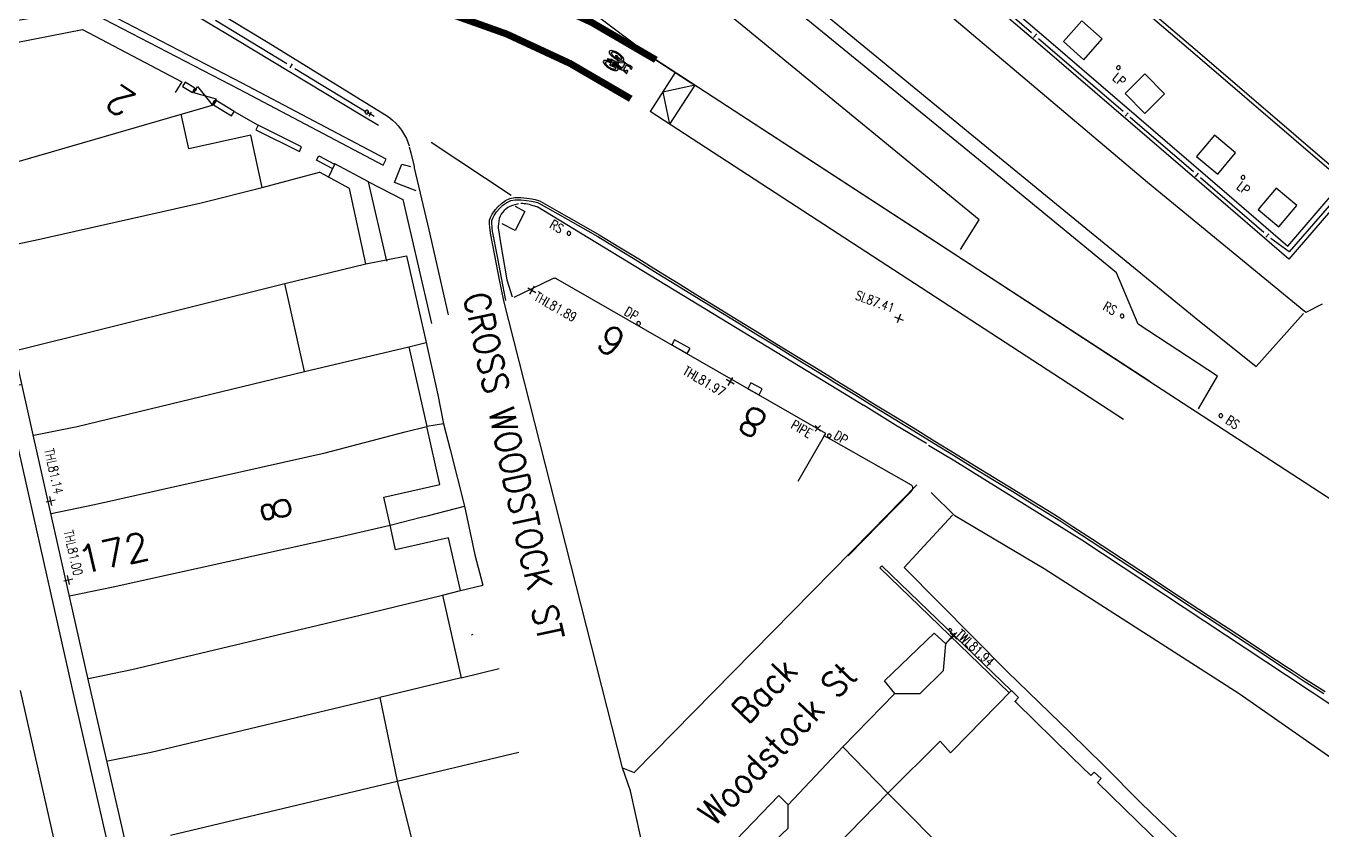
# Model space of a CAD drawing. Extents: x 427500 to 429848, y 434500 to 436505.
# Drawn here: x 429588.8 to 429644.7, y 434756.2 to 434790.8 of the extents above; entities that cross this region are included whole.
import ezdxf

# ---------------------------------------------------------------- set-up
doc = ezdxf.new("R2010")
doc.units = 0
doc.linetypes.add('BLIP', pattern=[1, 0.5, -0.5])
doc.layers.get('0').update_dxf_attribs({"color": 222})
for name, color, linetype in [('KTS_LINES', 7, 'Continuous'), ('LPTIP_Ex_Base', 8, 'Continuous'), ('PRO-MARKINGS', 7, 'Continuous'), ('PROPOSED', 1, 'Continuous'), ('ROADNAME', 7, 'Continuous')]:
    doc.layers.add(name, color=color, linetype=linetype)
doc.styles.add('LCC Romans', font='romans.shx', dxfattribs={"width": 0.9})
doc.styles.add('MtXpl_Romans', font='romans__.ttf')
doc.styles.get("Standard").update_dxf_attribs({"font": 'romans.shx'})

# ---------------------------------------------------------------- blocks, each defined once
blk = doc.blocks.new('FENCE_UP')
at = {"color": 0, "linetype": 'ByBlock', "flags": 128}
blk.add_lwpolyline([(0, 0.5), (0, -0.5)], dxfattribs=at)
blk = doc.blocks.new('GATE')
at = {"color": 0, "linetype": 'ByBlock', "flags": 128}
for points in [[(-0.450902, 0), (-0.451904, 0.007014), (-0.455912, 0.014028), (-0.460922, 0.019038), (-0.467936, 0.023046), (-0.475952, 0.024048), (-0.482966, 0.023046), (-0.48998, 0.019038), (-0.49499, 0.014028), (-0.498998, 0.007014), (-0.5, 0), (-0.498998, -0.007014), (-0.49499, -0.014028), (-0.48998, -0.019038), (-0.482966, -0.023046), (-0.475952, -0.024048), (-0.467936, -0.023046), (-0.460922, -0.019038), (-0.455912, -0.014028), (-0.451904, -0.007014)], [(-0.475952, 0.024048), (-0.475952, 0.078156), (0.475952, -0.078156), (0.475952, -0.024048)], [(-0.475952, -0.024048), (-0.475952, -0.078156), (0.475952, 0.078156), (0.475952, 0.024048)], [(-0.450902, 0), (-0.451904, -0.007014)], [(0.5, 0), (0.498998, 0.007014), (0.49499, 0.014028), (0.48998, 0.019038), (0.482966, 0.023046), (0.475952, 0.024048), (0.467936, 0.023046), (0.460922, 0.019038), (0.455912, 0.014028), (0.451904, 0.007014), (0.450902, 0), (0.451904, -0.007014), (0.455912, -0.014028), (0.460922, -0.019038), (0.467936, -0.023046), (0.475952, -0.024048), (0.482966, -0.023046), (0.48998, -0.019038), (0.49499, -0.014028), (0.498998, -0.007014)], [(0.5, 0), (0.498998, -0.007014)]]:
    blk.add_lwpolyline(points, dxfattribs=at)
blk = doc.blocks.new('CIRCL')
at = {"color": 0, "linetype": 'ByBlock', "flags": 128}
for points in [[(0.5, 0), (0.475, 0.154), (0.404, 0.293), (0.293, 0.404), (0.154, 0.475), (0, 0.5), (-0.154, 0.475), (-0.293, 0.404), (-0.404, 0.293), (-0.475, 0.154), (-0.5, 0), (-0.475, -0.154), (-0.404, -0.293), (-0.293, -0.404), (-0.154, -0.475), (0, -0.5), (0.154, -0.475), (0.293, -0.404), (0.404, -0.293), (0.475, -0.154)], [(0.5, 0), (0.475, -0.154)]]:
    blk.add_lwpolyline(points, dxfattribs=at)
blk = doc.blocks.new('CROSS_1')
at = {"color": 0, "linetype": 'ByBlock', "flags": 128}
for points in [[(-0.5, 0.5), (0.5, -0.5)], [(0.5, 0.5), (-0.5, -0.5)]]:
    blk.add_lwpolyline(points, dxfattribs=at)
blk = doc.blocks.new('SPOT')
at = {"color": 0, "linetype": 'ByBlock', "flags": 128}
for points in [[(-0.5, 0), (0.5, 0)], [(0, 0.5), (0, -0.5)]]:
    blk.add_lwpolyline(points, dxfattribs=at)
blk = doc.blocks.new('Bicycle-1057S')
h = blk.add_hatch(color=0)
h.dxf.hatch_style = 1
edge = h.paths.add_edge_path()
edge.add_arc((0.126, -0.094), 0.0265, 129.1418, 144.2919)
edge.add_arc((0.109, -0.082), 0.00544, 145.2543, 218.1085)
edge.add_arc((0.12, -0.073), 0.0199, 218.1085, 242.7437)
edge.add_arc((0.132, -0.049), 0.047, 242.7437, 256.1141)
edge.add_line((0.121, -0.094), (0.121, -0.109))
edge.add_line((0.121, -0.109), (0.171, -0.109))
edge.add_line((0.171, -0.109), (0.171, -0.086))
edge.add_line((0.171, -0.086), (0.236, -0.075))
edge.add_arc((0.294, 0.025), 0.116, 239.7927, 250.149)
edge.add_arc((0.335, 0.139), 0.237, 250.149, 261.4949)
edge.add_arc((0.363, 0.322), 0.422, 261.4949, 265.579)
edge.add_line((0.33, -0.099), (0.33, -0.111))
edge.add_arc((0.365, -1.095), 0.985, 92.0364, 98.7101)
edge.add_arc((0.3, -0.672), 0.557, 98.7101, 110.2976)
edge.add_arc((0.202, -0.408), 0.275, 110.2976, 131.7626)
edge.add_arc((0.057, -0.245), 0.0571, 131.7626, 180)
edge.add_arc((0.057, -0.245), 0.0571, 180, 228.2374)
edge.add_arc((0.202, -0.082), 0.275, 228.2374, 249.7024)
edge.add_arc((0.3, 0.182), 0.557, 249.7024, 261.2899)
edge.add_arc((0.365, 0.605), 0.985, 261.2899, 270)
edge.add_arc((0.365, 0.605), 0.985, 270, 278.7101)
edge.add_arc((0.43, 0.182), 0.557, 278.7101, 290.2976)
edge.add_arc((0.528, -0.082), 0.275, 290.2976, 311.7626)
edge.add_arc((0.673, -0.245), 0.0571, 311.7626, 360)
edge.add_arc((0.673, -0.245), 0.0571, 0, 48.2374)
edge.add_arc((0.528, -0.408), 0.275, 48.2374, 51.4487)
edge.add_line((0.699, -0.192), (0.956, -0.139))
edge.add_line((0.956, -0.139), (1.026, -0.149))
edge.add_arc((1.047, -0.145), 0.0216, 192.7523, 229.4557)
edge.add_arc((1.082, -0.102), 0.0766, 230.3015, 254.7694)
edge.add_arc((1.137, 0.09), 0.277, 254.2163, 263.9589)
edge.add_arc((1.111, -0.158), 0.0274, 263.3378, 292.2723)
edge.add_arc((1.118, -0.177), 0.00668, 300.2363, 358.2882)
edge.add_line((1.125, -0.178), (1.125, -0.069))
edge.add_arc((1.114, -0.07), 0.0109, 2.6611, 38.315)
edge.add_arc((1.111, -0.073), 0.0152, 38.315, 73.2177)
edge.add_arc((1.093, -0.132), 0.0768, 73.2177, 98.6063)
edge.add_arc((1.086, -0.088), 0.0331, 98.6063, 134.8802)
edge.add_line((1.063, -0.065), (1.033, -0.115))
edge.add_line((1.033, -0.115), (0.94, -0.101))
edge.add_line((0.94, -0.101), (0.94, 0.139))
edge.add_line((0.94, 0.139), (0.985, 0.135))
edge.add_arc((1.016, 0.332), 0.2, 260.9327, 290.3801)
edge.add_arc((1.105, 0.109), 0.0412, 71.0097, 118.2334, ccw=False)
edge.add_arc((1.116, 0.139), 0.00922, 6.4726, 70.6973, ccw=False)
edge.add_line((1.125, 0.14), (1.125, 0.09))
edge.add_line((1.125, 0.09), (1.215, 0.09))
edge.add_line((1.215, 0.09), (1.215, 0.155))
edge.add_arc((1.2, 0.153), 0.0157, 9.2422, 38.245)
edge.add_arc((1.176, 0.134), 0.0458, 38.245, 62.4014)
edge.add_arc((1.144, 0.074), 0.114, 62.4014, 80.16)
edge.add_arc((1.117, -0.084), 0.273, 80.16, 97.3946)
edge.add_arc((1.102, 0.033), 0.155, 97.3946, 115.9418)
edge.add_arc((1.009, 0.223), 0.0561, 265.4429, 296.4808, ccw=False)
edge.add_line((1.004, 0.167), (0.704, 0.196))
edge.add_arc((0.528, 0.407), 0.275, 309.8749, 311.7821)
edge.add_arc((0.673, 0.245), 0.0572, 311.7821, 360)
edge.add_arc((0.673, 0.245), 0.0572, 360, 408.2179)
edge.add_arc((0.528, 0.083), 0.275, 48.2179, 69.6897)
edge.add_arc((0.43, -0.182), 0.557, 69.6897, 81.284)
edge.add_arc((0.365, -0.604), 0.984, 81.284, 90)
edge.add_arc((0.365, -0.604), 0.984, 90, 98.716)
edge.add_arc((0.3, -0.182), 0.557, 98.716, 110.3103)
edge.add_arc((0.202, 0.083), 0.275, 110.3103, 131.7821)
edge.add_arc((0.057, 0.245), 0.0572, 131.7821, 180)
edge.add_arc((0.057, 0.245), 0.0572, 180, 228.2179)
edge.add_arc((0.202, 0.407), 0.275, 228.2179, 249.6897)
edge.add_arc((0.3, 0.672), 0.557, 249.6897, 261.284)
edge.add_arc((0.365, 1.094), 0.984, 261.284, 270)
edge.add_arc((0.365, 1.094), 0.984, 270, 278.716)
edge.add_arc((0.43, 0.672), 0.557, 278.716, 290.3103)
edge.add_arc((0.528, 0.407), 0.275, 290.3103, 298.74)
edge.add_line((0.66, 0.166), (0.705, 0.162))
edge.add_line((0.705, 0.162), (0.409, 0.007))
edge.add_arc((0.362, -0.412), 0.422, 83.631, 90)
edge.add_arc((0.362, -0.412), 0.422, 90, 98.5051)
edge.add_arc((0.335, -0.229), 0.237, 98.5051, 109.851)
edge.add_arc((0.294, -0.115), 0.116, 109.851, 131.0754)
edge.add_arc((0.233, -0.045), 0.0229, 131.0754, 180)
edge.add_arc((0.233, -0.045), 0.0229, 180, 222.687)
edge.add_line((0.216, -0.061), (0.171, -0.068))
edge.add_line((0.171, -0.068), (0.171, -0.053))
edge.add_line((0.171, -0.053), (0.121, -0.053))
edge.add_line((0.121, -0.053), (0.121, -0.068))
edge.add_arc((0.13, -0.105), 0.0376, 103.022, 123.3282)
edge = h.paths.add_edge_path(flags=16)
edge.add_line((0.801, 0.153), (0.85, 0.148))
edge.add_line((0.85, 0.148), (0.85, -0.091))
edge.add_line((0.85, -0.091), (0.515, -0.046))
edge.add_arc((0.492, -0.045), 0.0229, 357.6881, 360)
edge.add_arc((0.492, -0.045), 0.0229, 360, 405.6771)
edge.add_line((0.508, -0.029), (0.558, -0.02))
edge.add_line((0.558, -0.02), (0.558, -0.035))
edge.add_line((0.558, -0.035), (0.607, -0.035))
edge.add_line((0.607, -0.035), (0.607, -0.02))
edge.add_arc((0.596, 0.022), 0.0434, 284.71, 308.6625)
edge.add_arc((0.619, -0.007), 0.00661, 308.6625, 417.055)
edge.add_arc((0.597, -0.04), 0.0465, 57.055, 77.9255)
edge.add_line((0.607, 0.005), (0.607, 0.02))
edge.add_line((0.607, 0.02), (0.558, 0.02))
edge.add_line((0.558, 0.02), (0.558, -0.003))
edge.add_line((0.558, -0.003), (0.49, -0.015))
edge.add_arc((0.431, -0.115), 0.116, 59.4986, 62.3014)
edge.add_line((0.485, -0.012), (0.801, 0.153))
edge = h.paths.add_edge_path(flags=16)
edge.add_arc((0.478, -0.358), 0.192, 65.845, 69.5672)
edge.add_arc((0.41, -0.541), 0.387, 69.5672, 81.2276)
edge.add_arc((0.365, -0.833), 0.683, 81.2276, 87.0632)
edge.add_line((0.4, -0.151), (0.4, -0.215))
edge.add_line((0.4, -0.215), (0.557, -0.183))
edge = h.paths.add_edge_path(flags=16)
edge.add_arc((0.15, -0.245), 0.0404, 180, 228.0314)
edge.add_arc((0.252, -0.132), 0.192, 228.0314, 249.5672)
edge.add_arc((0.32, 0.051), 0.387, 249.5672, 261.2276)
edge.add_arc((0.365, 0.343), 0.683, 261.2276, 270)
edge.add_arc((0.365, 0.343), 0.683, 270, 278.7724)
edge.add_arc((0.41, 0.051), 0.387, 278.7724, 290.4328)
edge.add_arc((0.478, -0.132), 0.192, 290.4328, 311.9686)
edge.add_arc((0.58, -0.245), 0.0404, 311.9686, 360)
edge.add_arc((0.58, -0.245), 0.0404, 0, 48.0314)
edge.add_arc((0.478, -0.358), 0.192, 48.0314, 49.2693)
edge.add_line((0.604, -0.212), (0.388, -0.257))
edge.add_arc((0.36, -0.147), 0.113, 270, 284.4885, ccw=False)
edge.add_arc((0.36, -0.205), 0.0555, 244.001, 269.6286, ccw=False)
edge.add_arc((0.34, -0.245), 0.0105, 177.4213, 242.4793, ccw=False)
edge.add_line((0.33, -0.245), (0.33, -0.151))
edge.add_arc((0.365, -0.833), 0.683, 92.9368, 98.7724)
edge.add_arc((0.32, -0.541), 0.387, 98.7724, 110.4328)
edge.add_arc((0.252, -0.358), 0.192, 110.4328, 131.9686)
edge.add_arc((0.15, -0.245), 0.0404, 131.9686, 180)
edge = h.paths.add_edge_path(flags=16)
edge.add_line((0.4, -0.111), (0.4, -0.098))
edge.add_arc((0.363, 0.322), 0.422, 275.1028, 278.5051)
edge.add_arc((0.39, 0.139), 0.237, 278.5051, 289.851)
edge.add_arc((0.431, 0.025), 0.116, 289.851, 297.5735)
edge.add_line((0.485, -0.078), (0.835, -0.125))
edge.add_line((0.835, -0.125), (0.653, -0.163))
edge.add_arc((0.528, -0.408), 0.275, 62.9022, 69.7024)
edge.add_arc((0.43, -0.672), 0.557, 69.7024, 81.2899)
edge.add_arc((0.365, -1.095), 0.985, 81.2899, 87.9636)
edge = h.paths.add_edge_path(flags=16)
edge.add_arc((0.445, -0.045), 0.0151, 0, 48.449)
edge.add_arc((0.406, -0.089), 0.0737, 48.449, 69.8406)
edge.add_arc((0.38, -0.16), 0.15, 69.8406, 81.3534)
edge.add_arc((0.362, -0.274), 0.265, 81.3534, 90)
edge.add_arc((0.362, -0.274), 0.265, 90, 98.6466)
edge.add_arc((0.345, -0.16), 0.15, 98.6466, 110.1594)
edge.add_arc((0.319, -0.089), 0.0737, 110.1594, 131.551)
edge.add_arc((0.28, -0.045), 0.0151, 131.551, 180)
edge.add_arc((0.28, -0.045), 0.0151, 180, 228.449)
edge.add_arc((0.319, -0.001), 0.0737, 228.449, 249.8406)
edge.add_arc((0.345, 0.07), 0.15, 249.8406, 261.3534)
edge.add_arc((0.363, 0.184), 0.265, 261.3534, 270)
edge.add_arc((0.363, 0.184), 0.265, 270, 278.6466)
edge.add_arc((0.38, 0.07), 0.15, 278.6466, 290.1594)
edge.add_arc((0.406, -0.001), 0.0737, 290.1594, 311.551)
edge.add_arc((0.445, -0.045), 0.0151, 311.551, 360)
edge = h.paths.add_edge_path(flags=16)
edge.add_arc((0.555, 0.536), 0.323, 256.4487, 264.5543)
edge.add_line((0.524, 0.214), (0.593, 0.207))
edge.add_arc((0.478, 0.363), 0.194, 306.4657, 311.7704)
edge.add_arc((0.581, 0.247), 0.0386, 311.7704, 360.5617)
edge.add_arc((0.581, 0.247), 0.0386, 0.5617, 49.353)
edge.add_arc((0.48, 0.13), 0.194, 49.353, 70.6246)
edge.add_arc((0.414, -0.061), 0.395, 70.6246, 82.0171)
edge.add_arc((0.371, -0.364), 0.702, 82.0171, 90.5617)
edge.add_arc((0.371, -0.364), 0.702, 90.5617, 99.1063)
edge.add_arc((0.322, -0.062), 0.395, 99.1063, 110.4988)
edge.add_arc((0.252, 0.127), 0.194, 110.4988, 131.7704)
edge.add_arc((0.149, 0.243), 0.0386, 131.7704, 180.5617)
edge.add_arc((0.149, 0.243), 0.0386, 180.5617, 229.353)
edge.add_arc((0.25, 0.36), 0.194, 229.353, 250.6246)
edge.add_arc((0.316, 0.551), 0.395, 250.6246, 262.0171)
edge.add_arc((0.359, 0.854), 0.702, 262.0171, 270.5617)
edge.add_arc((0.359, 0.854), 0.702, 270.5617, 279.1063)
edge.add_arc((0.408, 0.552), 0.395, 279.1063, 289.0981)
edge.add_line((0.537, 0.178), (0.465, 0.185))
edge.add_arc((0.501, 0.549), 0.366, 249.5302, 264.3321, ccw=False)
edge.add_arc((0.409, 0.302), 0.102, 219.8114, 249.5302, ccw=False)
edge.add_arc((0.339, 0.244), 0.0115, 182.9002, 219.8114, ccw=False)
edge.add_arc((0.333, 0.244), 0.00556, 121.3414, 182.9002, ccw=False)
edge.add_arc((0.357, 0.205), 0.051, 96.5312, 121.3414, ccw=False)
edge.add_arc((0.363, 0.155), 0.101, 77.386, 96.5312, ccw=False)
edge.add_arc((0.375, 0.21), 0.0448, 58.9852, 77.386, ccw=False)
edge.add_arc((0.538, 0.531), 0.316, 243.667, 259.1754)
at = {"color": 0}
for p, q in [((0.33, -0.102), (0.329, -0.102)), ((0.33, -0.102), (0.329, -0.102)), ((0.329, -0.102), (0.329, -0.102)), ((0.33, -0.103), (0.329, -0.103)), ((0.329, -0.104), (0.33, -0.104)), ((0.33, -0.104), (0.329, -0.104)), ((0.329, -0.104), (0.329, -0.104)), ((0.329, -0.104), (0.329, -0.104)), ((0.329, -0.104), (0.329, -0.104)), ((0.329, -0.104), (0.329, -0.104)), ((0.329, -0.104), (0.329, -0.104)), ((0.33, -0.103), (0.33, -0.104))]:
    blk.add_line(p, q, dxfattribs=at)
for points in [[(0.109, -0.073, 0.066202), (0.104, -0.079, 0.329046), (0.104, -0.085, 0.107907), (0.111, -0.09, 0.058405), (0.121, -0.094), (0.121, -0.109), (0.171, -0.109), (0.171, -0.086), (0.236, -0.075, 0.045219), (0.255, -0.084, 0.049546), (0.3, -0.095, 0.017822), (0.33, -0.099), (0.33, -0.111, 0.029128), (0.216, -0.121, 0.050603), (0.107, -0.15, 0.093934), (0.019, -0.202, 0.21364), (0, -0.245, 0.21364), (0.019, -0.288, 0.093934), (0.107, -0.34, 0.050603), (0.216, -0.369, 0.038023), (0.365, -0.38, 0.038023), (0.514, -0.369, 0.050603), (0.623, -0.34, 0.093934), (0.711, -0.288, 0.21364), (0.73, -0.245, 0.21364), (0.711, -0.202, 0.014013), (0.699, -0.192), (0.956, -0.139), (1.026, -0.149, 0.161532), (1.033, -0.161, 0.107169), (1.062, -0.176, 0.042535), (1.108, -0.185, 0.126926), (1.122, -0.183, 0.258859), (1.125, -0.178), (1.125, -0.069, 0.156836), (1.123, -0.063, 0.15348), (1.115, -0.058, 0.111234), (1.081, -0.056, 0.15961), (1.063, -0.065), (1.033, -0.115), (0.94, -0.101), (0.94, 0.139), (0.985, 0.135, 0.1292), (1.086, 0.145, -0.209019), (1.119, 0.148, -0.287807), (1.125, 0.14), (1.125, 0.09), (1.215, 0.09), (1.215, 0.155, 0.127228), (1.212, 0.162, 0.105794), (1.197, 0.175, 0.077642), (1.164, 0.186, 0.075343), (1.082, 0.188, 0.081105), (1.034, 0.173, -0.136262), (1.004, 0.167), (0.704, 0.196, 0.008322), (0.711, 0.202, 0.213551), (0.73, 0.245, 0.213551), (0.711, 0.288, 0.093963), (0.623, 0.341, 0.050633), (0.514, 0.369, 0.038049), (0.365, 0.38, 0.038049), (0.216, 0.369, 0.050633), (0.107, 0.341, 0.093963), (0.019, 0.288, 0.213551), (0, 0.245, 0.213551), (0.019, 0.202, 0.093963), (0.107, 0.149, 0.050633), (0.216, 0.121, 0.038049), (0.365, 0.11, 0.038049), (0.514, 0.121, 0.050633), (0.623, 0.149, 0.036798), (0.66, 0.166), (0.705, 0.162), (0.409, 0.007, 0.027797), (0.362, 0.01, 0.037128), (0.3, 0.005, 0.049546), (0.255, -0.006, 0.092874), (0.218, -0.028, 0.216777), (0.21, -0.045, 0.188442), (0.216, -0.061), (0.171, -0.068), (0.171, -0.053), (0.121, -0.053), (0.121, -0.068, 0.088835), (0.109, -0.073)], [(0.479, 0.221, 0.035382), (0.524, 0.214), (0.593, 0.207, 0.02315), (0.607, 0.218, 0.216168), (0.62, 0.247, 0.216168), (0.607, 0.276, 0.093082), (0.545, 0.312, 0.04975), (0.468, 0.331, 0.0373), (0.364, 0.337, 0.0373), (0.26, 0.329, 0.04975), (0.184, 0.309, 0.093082), (0.123, 0.272, 0.216168), (0.11, 0.242, 0.216168), (0.123, 0.214, 0.093082), (0.185, 0.178, 0.04975), (0.262, 0.159, 0.0373), (0.366, 0.153, 0.0373), (0.47, 0.161, 0.043625), (0.537, 0.178), (0.465, 0.185, -0.064675), (0.373, 0.206, -0.130405), (0.33, 0.237, -0.162463), (0.328, 0.243, -0.275252), (0.33, 0.248, -0.10868), (0.351, 0.255, -0.083732), (0.385, 0.254, -0.080461), (0.398, 0.248, 0.067772)], [(0.801, 0.153), (0.85, 0.148), (0.85, -0.091), (0.515, -0.046, 0.010088), (0.515, -0.045, 0.201985), (0.508, -0.029), (0.558, -0.02), (0.558, -0.035), (0.607, -0.035), (0.607, -0.02, 0.104895), (0.623, -0.012, 0.511684), (0.623, -0.001, 0.091317), (0.607, 0.005), (0.607, 0.02), (0.558, 0.02), (0.558, -0.003), (0.49, -0.015, 0.01223), (0.485, -0.012)], [(0.11, -0.245, 0.2127), (0.123, -0.275, 0.094245), (0.185, -0.312, 0.050922), (0.261, -0.332, 0.038295), (0.365, -0.34, 0.038295), (0.469, -0.332, 0.050922), (0.545, -0.312, 0.094245), (0.607, -0.275, 0.2127), (0.62, -0.245, 0.2127), (0.607, -0.215, 0.005402), (0.604, -0.212), (0.388, -0.257, -0.063302), (0.36, -0.26, -0.11229), (0.336, -0.255, -0.291748), (0.33, -0.245), (0.33, -0.151, 0.025468), (0.261, -0.158, 0.050922), (0.185, -0.178, 0.094245), (0.123, -0.215, 0.2127)], [(0.46, -0.045, 0.214605), (0.455, -0.034, 0.093611), (0.431, -0.02, 0.050276), (0.402, -0.012, 0.037746), (0.362, -0.009, 0.037746), (0.323, -0.012, 0.050276), (0.294, -0.02, 0.093611), (0.27, -0.034, 0.214605), (0.265, -0.045, 0.214605), (0.27, -0.056, 0.093611), (0.294, -0.07, 0.050276), (0.323, -0.078, 0.037746), (0.362, -0.081, 0.037746), (0.402, -0.078, 0.050276), (0.431, -0.07, 0.093611), (0.455, -0.056, 0.214605)], [(0.4, -0.111), (0.4, -0.098, 0.014846), (0.425, -0.095, 0.049546), (0.47, -0.084, 0.033708), (0.485, -0.078), (0.835, -0.125), (0.653, -0.163, 0.02968), (0.623, -0.15, 0.050603), (0.514, -0.121, 0.029128)], [(0.557, -0.183, 0.016243), (0.545, -0.178, 0.050922), (0.469, -0.158, 0.025468), (0.4, -0.151), (0.4, -0.215)]]:
    blk.add_lwpolyline(points, format="xyb", close=True, dxfattribs=at)

msp = doc.modelspace()

# ---------------------------------------------------------------- linework, layer by layer
at = {"layer": 'LPTIP_Ex_Base', "color": 251, "true_color": 0x636466}
for p, q in [((429588.487, 434785.002), (429596.923, 434787.452)), ((429595.861, 434785.545), (429595.523, 434787.045)), ((429598.524, 434786.145), (429595.861, 434785.545)), ((429599.02, 434783.89), (429598.524, 434786.145)), ((429599.02, 434783.89), (429601.491, 434784.544)), ((429602.791, 434783.844), (429601.491, 434784.544)), ((429596.385, 434783.222), (429599.02, 434783.89)), ((429603.491, 434780.594), (429602.791, 434783.844)), ((429589.222, 434781.608), (429596.385, 434783.222)), ((429599.991, 434779.744), (429603.491, 434780.594)), ((429603.491, 434780.594), (429605.241, 434780.944)), ((429605.241, 434780.944), (429606.091, 434777.194)), ((429588.341, 434776.844), (429599.991, 434779.744)), ((429600.841, 434775.944), (429599.991, 434779.744)), ((429614.564, 434758.865), (429609.44, 434778.996)), ((429600.841, 434775.944), (429605.349, 434777.017)), ((429605.349, 434777.017), (429606.091, 434777.194)), ((429605.349, 434777.017), (429606.119, 434773.586)), ((429606.091, 434777.194), (429606.591, 434774.944)), ((429591.038, 434773.586), (429600.841, 434775.944)), ((429606.591, 434774.944), (429606.841, 434773.694)), ((429601.741, 434772.444), (429605.191, 434773.344)), ((429605.191, 434773.344), (429606.119, 434773.586)), ((429606.841, 434773.694), (429606.119, 434773.586)), ((429606.683, 434771.076), (429606.119, 434773.586)), ((429606.841, 434773.694), (429607.123, 434772.582)), ((429591.787, 434770.214), (429601.741, 434772.444)), ((429607.123, 434772.582), (429607.741, 434770.144)), ((429604.266, 434770.533), (429606.683, 434771.076)), ((429625.314, 434769.065), (429627.264, 434771.065)), ((429604.537, 434769.325), (429604.266, 434770.533)), ((429606.19, 434769.748), (429607.741, 434770.144)), ((429607.741, 434770.144), (429608.191, 434768.044)), ((429604.537, 434769.325), (429605.885, 434769.67)), ((429605.885, 434769.67), (429606.19, 434769.748)), ((429592.585, 434766.666), (429602.491, 434768.844)), ((429602.491, 434768.844), (429604.537, 434769.325)), ((429604.776, 434768.263), (429604.537, 434769.325)), ((429615.064, 434758.665), (429625.314, 434769.065)), ((429607.063, 434768.777), (429604.776, 434768.263)), ((429607.287, 434767.778), (429607.063, 434768.777)), ((429607.574, 434766.503), (429607.287, 434767.778)), ((429608.191, 434768.044), (429608.541, 434766.744)), ((429607.574, 434766.503), (429608.541, 434766.744)), ((429603.241, 434765.444), (429606.741, 434766.296)), ((429606.741, 434766.296), (429606.8, 434766.31)), ((429606.8, 434766.31), (429607.574, 434766.503)), ((429606.8, 434766.31), (429607.601, 434762.746)), ((429593.398, 434763.099), (429603.241, 434765.444)), ((429608.05, 434764.6), (429608.12, 434764.62)), ((429625.864, 434762.615), (429628.014, 434764.665)), ((429628.014, 434764.665), (429628.514, 434764.215)), ((429628.514, 434764.215), (429628.914, 434764.665)), ((429628.414, 434763.065), (429628.514, 434764.215)), ((429607.601, 434762.746), (429604.091, 434761.894)), ((429607.601, 434762.746), (429609.241, 434763.144)), ((429627.414, 434762.065), (429628.414, 434763.065)), ((429626.314, 434762.065), (429625.864, 434762.615)), ((429594.233, 434759.542), (429604.091, 434761.894)), ((429604.091, 434761.894), (429604.841, 434758.294)), ((429624.064, 434759.765), (429626.314, 434762.065)), ((429626.314, 434762.065), (429627.414, 434762.065)), ((429626.014, 434757.765), (429628.264, 434760.015)), ((429628.264, 434760.015), (429628.714, 434759.515)), ((429604.841, 434758.294), (429610.091, 434759.544)), ((429621.714, 434757.265), (429624.064, 434759.765)), ((429624.064, 434759.765), (429626.014, 434757.765)), ((429628.714, 434759.515), (429628.812, 434759.603)), ((429614.564, 434758.865), (429615.064, 434758.665)), ((429614.914, 434757.865), (429614.564, 434758.865)), ((429595.065, 434755.958), (429604.841, 434758.294)), ((429604.841, 434758.294), (429605.691, 434754.894)), ((429616.014, 434752.865), (429614.914, 434757.865)), ((429619.464, 434755.765), (429621.314, 434757.665)), ((429621.314, 434757.665), (429621.714, 434757.265)), ((429623.814, 434755.515), (429626.014, 434757.765)), ((429626.014, 434757.765), (429634.114, 434749.665)), ((429621.714, 434756.265), (429621.714, 434757.265)), ((429620.814, 434755.415), (429621.714, 434756.265))]:
    msp.add_line(p, q, dxfattribs=at)
at = {"layer": 'LPTIP_Ex_Base', "color": 251, "true_color": 0x636466, "flags": 128}
for points in [[(429645.826, 434783.718), (429643.318, 434780.791), (429640.375, 434783.329), (429632.583, 434790.015), (429623.771, 434797.531), (429621.462, 434799.499), (429622.428, 434800.655), (429624.072, 434802.622), (429624.379, 434802.365), (429622.735, 434800.398), (429622.023, 434799.547), (429624.03, 434797.835), (429632.843, 434790.318), (429640.636, 434783.632), (429643.275, 434781.356), (429645.541, 434784)], [(429629.152, 434781.21), (429629.956, 434782.483), (429619.725, 434790.866), (429615.737, 434794.115), (429614.849, 434794.736), (429606.261, 434801.86), (429605.612, 434802.285)], [(429644.744, 434778.859), (429644.049, 434778.499), (429637.208, 434784.093), (429628.034, 434791.852), (429622.223, 434796.569)], [(429592.892, 434793.989), (429593.657, 434793.543), (429599.274, 434790.129), (429604.306, 434787.034), (429604.387, 434786.991), (429604.521, 434786.893), (429604.648, 434786.786), (429604.768, 434786.671), (429604.88, 434786.549), (429604.984, 434786.419), (429605.027, 434786.361), (429605.08, 434786.283), (429605.166, 434786.141), (429605.243, 434785.994), (429605.31, 434785.842), (429605.367, 434785.686)], [(429604.04, 434786.552), (429603.292, 434786.997), (429597.888, 434790.267), (429593.099, 434793.137)], [(429639.415, 434774.338), (429640.234, 434775.756), (429636.813, 434777.996), (429635.883, 434780.211), (429630.084, 434784.966), (429622.168, 434791.419), (429621.54, 434791.477), (429621.491, 434792.053), (429620.926, 434792.059), (429620.817, 434792.57), (429620.288, 434792.599), (429620.184, 434792.969)], [(429632.216, 434790.559), (429629.487, 434792.907)], [(429611.574, 434792.725), (429616.005, 434789.388), (429617.458, 434788.439), (429617.861, 434788.195), (429627.782, 434781.745), (429637.274, 434775.552), (429647.261, 434769.048)], [(429622.333, 434792.158), (429630.19, 434785.689), (429639.221, 434778.302), (429641.899, 434776.163), (429643.94, 434778.452)], [(429586.928, 434789.845), (429591.261, 434790.694), (429595.555, 434788.437), (429595.262, 434787.973)], [(429597.012, 434791.099), (429600.088, 434789.228)], [(429636.164, 434787.164), (429632.519, 434790.299), (429632.519, 434790.299)], [(429600.43, 434789.02), (429603.505, 434787.148)], [(429600.59, 434743.941), (429599.826, 434742.918), (429599.409, 434743.187), (429599.508, 434743.332), (429598.697, 434743.878), (429597.736, 434744.526), (429597.671, 434744.45), (429597.209, 434744.727), (429597.252, 434744.792), (429597.277, 434744.828), (429596.776, 434745.203), (429595.812, 434745.924), (429595.402, 434746.23), (429595.388, 434746.295), (429594.721, 434749.316), (429594.584, 434749.936), (429594.481, 434749.915), (429593.837, 434752.518), (429591.526, 434762.607), (429589.134, 434773.214), (429585.749, 434788.379)], [(429597.812, 434787.155), (429598.844, 434786.572)], [(429603.847, 434786.941), (429603.544, 434787.125)], [(429639.196, 434784.555), (429636.467, 434786.903)], [(429605.584, 434784.8), (429605.445, 434785.367), (429605.378, 434785.625)], [(429609.761, 434783.542), (429606.31, 434785.818)], [(429602.037, 434784.707), (429601.365, 434785.057), (429601.465, 434785.252), (429602.138, 434784.896)], [(429604.391, 434780.703), (429603.602, 434784.134), (429602.156, 434784.909), (429601.872, 434784.299)], [(429605.658, 434783.735), (429604.731, 434784.098), (429605.041, 434784.895), (429605.421, 434784.788)], [(429607.053, 434778.391), (429606.219, 434782.063), (429605.597, 434784.727), (429605.584, 434784.8)], [(429603.602, 434784.134), (429605.089, 434783.367), (429606.321, 434778.023)], [(429642.229, 434781.947), (429639.5, 434784.295)], [(429609.44, 434778.996), (429609.247, 434779.977), (429609.055, 434780.958), (429608.867, 434781.915), (429608.863, 434781.944), (429608.837, 434782.166), (429608.825, 434782.338), (429608.833, 434782.471), (429608.87, 434782.593), (429608.938, 434782.728), (429609.041, 434782.884), (429609.071, 434782.919), (429609.183, 434783.05), (429609.341, 434783.197), (429609.52, 434783.324), (429609.708, 434783.414), (429609.923, 434783.452), (429609.939, 434783.454), (429610.184, 434783.448), (429610.434, 434783.42), (429610.65, 434783.388), (429610.798, 434783.371), (429610.935, 434783.325), (429611.006, 434783.3), (429611.818, 434782.839), (429612.688, 434782.345), (429613.559, 434781.85), (429614.411, 434781.326), (429615.263, 434780.803), (429616.115, 434780.279), (429616.966, 434779.755), (429617.818, 434779.231), (429618.67, 434778.708), (429619.522, 434778.184), (429620.374, 434777.66), (429621.226, 434777.136), (429622.078, 434776.613), (429622.93, 434776.089), (429623.536, 434775.716), (429623.782, 434775.565), (429624.634, 434775.042), (429625.486, 434774.519), (429626.338, 434773.996), (429627.191, 434773.473), (429628.043, 434772.95), (429628.895, 434772.426), (429629.747, 434771.903), (429630.599, 434771.38), (429631.452, 434770.857), (429632.304, 434770.334), (429633.156, 434769.811), (429633.523, 434769.585), (429634, 434769.272), (429634.836, 434768.723), (429635.672, 434768.174), (429636.508, 434767.625), (429637.344, 434767.077), (429638.18, 434766.528), (429639.016, 434765.979), (429639.852, 434765.43), (429640.688, 434764.881), (429641.524, 434764.332), (429642.359, 434763.783), (429643.195, 434763.234), (429643.47, 434763.054), (429644.034, 434762.69), (429644.873, 434762.147)], [(429645.63, 434783.761), (429643.33, 434781.106), (429642.532, 434781.686), (429642.532, 434781.686)], [(429609.538, 434779.015), (429609.346, 434779.996), (429609.153, 434780.978), (429608.966, 434781.927), (429608.963, 434781.955), (429608.937, 434782.173), (429608.924, 434782.345), (429608.933, 434782.464), (429608.965, 434782.563), (429609.027, 434782.682), (429609.125, 434782.829), (429609.147, 434782.854), (429609.251, 434782.977), (429609.409, 434783.123), (429609.577, 434783.242), (429609.75, 434783.323), (429609.94, 434783.353), (429609.937, 434783.354), (429610.181, 434783.348), (429610.423, 434783.321), (429610.635, 434783.289), (429610.786, 434783.271), (429610.903, 434783.23), (429610.957, 434783.213), (429611.769, 434782.752), (429612.639, 434782.258), (429613.507, 434781.765), (429614.358, 434781.241), (429615.21, 434780.717), (429616.062, 434780.194), (429616.914, 434779.67), (429617.766, 434779.146), (429618.618, 434778.622), (429619.47, 434778.099), (429620.322, 434777.575), (429621.173, 434777.051), (429622.025, 434776.527), (429622.877, 434776.004), (429623.484, 434775.631), (429623.729, 434775.48), (429624.582, 434774.957), (429625.434, 434774.434), (429626.286, 434773.911), (429627.138, 434773.388), (429627.99, 434772.864), (429628.843, 434772.341), (429629.695, 434771.818), (429630.547, 434771.295), (429631.399, 434770.772), (429632.252, 434770.249), (429633.104, 434769.725), (429633.47, 434769.501), (429633.946, 434769.188), (429634.781, 434768.64), (429635.617, 434768.091), (429636.453, 434767.542), (429637.289, 434766.993), (429638.125, 434766.444), (429638.961, 434765.895), (429639.797, 434765.346), (429640.633, 434764.797), (429641.469, 434764.249), (429642.305, 434763.7), (429643.14, 434763.151), (429643.416, 434762.97), (429643.979, 434762.606), (429644.819, 434762.063)], [(429610.085, 434783.184), (429610.018, 434783.164), (429609.923, 434783.138), (429609.813, 434783.106), (429609.704, 434783.065), (429609.611, 434783.016), (429609.531, 434782.956), (429609.457, 434782.887), (429609.388, 434782.811), (429609.329, 434782.729), (429609.281, 434782.643), (429609.247, 434782.545), (429609.225, 434782.431), (429609.212, 434782.318), (429609.203, 434782.219), (429609.195, 434782.15)], [(429609.937, 434783.075), (429610.349, 434782.856), (429609.938, 434782.023), (429609.367, 434782.321)], [(429610.173, 434783.212), (429610.211, 434783.208), (429610.265, 434783.204), (429610.328, 434783.198), (429610.395, 434783.19), (429610.462, 434783.178), (429610.533, 434783.161), (429610.612, 434783.138), (429610.691, 434783.114), (429610.762, 434783.091), (429610.817, 434783.075), (429610.853, 434783.065), (429610.876, 434783.06), (429610.889, 434783.057), (429610.897, 434783.056), (429610.906, 434783.054), (429613.749, 434781.331), (429624.217, 434774.963), (429624.964, 434774.5)], [(429609.195, 434782.15), (429609.311, 434781.406), (429609.578, 434779.908), (429609.801, 434779.164)], [(429587.35, 434781.224), (429589.222, 434781.608)], [(429624.294, 434768.004), (429627.022, 434770.78), (429627.062, 434770.829), (429627.09, 434770.879), (429627.097, 434770.916), (429627.091, 434770.97), (429627.069, 434771.023), (429627.05, 434771.042), (429627.027, 434771.052), (429623.685, 434772.942), (429623.268, 434773.177), (429623.335, 434773.274), (429611.691, 434779.961), (429611.671, 434779.967), (429611.644, 434779.968), (429611.61, 434779.967), (429611.577, 434779.959), (429611.516, 434779.931), (429609.88, 434779.147)], [(429595.205, 434746.018), (429594.497, 434746.492), (429593.078, 434752.454), (429590.962, 434761.684), (429587.923, 434775.244), (429588.601, 434775.392)], [(429627.683, 434772.848), (429626.349, 434773.64), (429625.082, 434774.426), (429624.964, 434774.5)], [(429589.166, 434773.202), (429591.038, 434773.586)], [(429623.262, 434773.182), (429622.126, 434771.205)], [(429627.761, 434772.776), (429628.899, 434772.097), (429634.385, 434768.695), (429643.213, 434762.86), (429647.338, 434760.13)], [(429646.067, 434758.635), (429641.172, 434762.047), (429632.75, 434767.449), (429628.906, 434769.723), (429627.876, 434770.73)], [(429589.915, 434769.83), (429591.787, 434770.214)], [(429628.804, 434769.754), (429626.718, 434767.493), (429631.174, 434763.007), (429633.899, 434760.369), (429635.31, 434758.981), (429636.934, 434757.358), (429640.823, 434753.599), (429640.676, 434753.379)], [(429631.25, 434762.1), (429625.668, 434767.482), (429625.751, 434767.568), (429631.338, 434762.19)], [(429590.713, 434766.282), (429592.585, 434766.666)], [(429628.631, 434764.798), (429628.696, 434764.88), (429628.778, 434764.813), (429628.707, 434764.723)], [(429591.526, 434762.716), (429593.398, 434763.099)], [(429595.821, 434744.747), (429593.594, 434746.191), (429593.192, 434746.459), (429592.897, 434746.661), (429592.685, 434746.811), (429592.527, 434746.925), (429592.398, 434747.018), (429592.314, 434747.078), (429592.295, 434747.095), (429592.313, 434747.086), (429592.342, 434747.071), (429592.354, 434747.065), (429592.13, 434747.37), (429591.93, 434747.821), (429590.761, 434752.578), (429588.591, 434762.195)], [(429637.495, 434753.387), (429638.948, 434754.746), (429638.643, 434755.053), (429638.49, 434754.888), (429635.063, 434758.227), (429635.213, 434758.397), (429634.915, 434758.68), (429634.773, 434758.531), (429633.971, 434759.313), (429631.545, 434761.677), (429631.498, 434761.723), (429631.655, 434761.889), (429631.346, 434762.192), (429628.812, 434759.603)], [(429592.36, 434759.158), (429594.233, 434759.542)]]:
    msp.add_lwpolyline(points, dxfattribs=at)
for points in [[(429645.659, 434784.352), (429639.475, 434789.659), (429632.284, 434795.797), (429627.429, 434799.952), (429624.698, 434802.316), (429624.6, 434802.203), (429627.331, 434799.838), (429632.186, 434795.683), (429639.377, 434789.545), (429645.562, 434784.238)], [(429591.42, 434791.538), (429598.024, 434788.123), (429604.233, 434784.843), (429604.373, 434785.109), (429598.163, 434788.389), (429591.557, 434791.804), (429591.404, 434791.884), (429591.32, 434791.87), (429585.122, 434790.855), (429585.171, 434790.559), (429591.369, 434791.574)], [(429634.385, 434791.073), (429633.586, 434790.178), (429634.462, 434789.395), (429635.261, 434790.29)], [(429595.581, 434788.235), (429596.009, 434787.983), (429596.12, 434788.173), (429595.693, 434788.425)], [(429637.097, 434788.785), (429636.245, 434787.94), (429637.1, 434787.078), (429637.952, 434787.923)], [(429596.923, 434787.452), (429597.696, 434786.968), (429597.812, 434787.155), (429597.04, 434787.638)], [(429598.746, 434786.376), (429600.624, 434785.437), (429600.723, 434785.634), (429598.844, 434786.572)], [(429640.103, 434786.136), (429639.335, 434785.214), (429640.244, 434784.457), (429641.012, 434785.38)], [(429642.759, 434783.858), (429641.987, 434782.939), (429642.885, 434782.185), (429643.657, 434783.103)], [(429616.814, 434777.311), (429616.695, 434777.098), (429617.36, 434776.727), (429617.479, 434776.939)], [(429619.965, 434775.21), (429620.459, 434774.951), (429620.588, 434775.198), (429620.095, 434775.457)]]:
    msp.add_lwpolyline(points, close=True, dxfattribs=at)
at = {"layer": 'PRO-MARKINGS', "linetype": 'BLIP', "const_width": 0.3, "flags": 128}
for points in [[(429616.005, 434789.388, 0.069431), (429607.306, 434793.428, -0.071325), (429600.343, 434796.733, -0.071325)], [(429614.92, 434787.708, 0.069431), (429606.722, 434791.515, -0.077198), (429598.944, 434795.263, -0.001254), (429597.096, 434796.525, -0.001254)]]:
    msp.add_lwpolyline(points, format="xyb", dxfattribs=at)
at = {"layer": 'PROPOSED', "flags": 128}
for points in [[(429637.274, 434775.552), (429616.004, 434789.387)], [(429616.842, 434788.841), (429615.758, 434787.161)], [(429617.681, 434788.296), (429616.3, 434788.001), (429616.596, 434786.616)], [(429617.681, 434788.296), (429616.596, 434786.616)], [(429636.184, 434773.875), (429615.758, 434787.161)]]:
    msp.add_lwpolyline(points, dxfattribs=at)

# ---------------------------------------------------------------- block references
at = {"layer": 'KTS_LINES', "rotation": 328.518717124341}
msp.add_blockref('Bicycle-1057S', (429613.868, 434789.544), dxfattribs=at)
at = {"layer": 'LPTIP_Ex_Base', "color": 251, "true_color": 0x636466}
for name, p, xscale, yscale, zscale, rotation in [('FENCE_UP', (429632.368, 434790.429), 0.2, 0.2, 0.2, 139.291379), ('FENCE_UP', (429600.259, 434789.124), 0.2, 0.2, 0.2, 328.68302), ('CIRCL', (429635.962, 434789.05), 0.16, 0.16, 0.16, 318.628792), ('GATE', (429596.547, 434787.84), 1.006464, 2, 1.006464, 326.443023), ('CIRCL', (429603.531, 434787.134), 0.16, 0.16, 0.16, 148.668113), ('FENCE_UP', (429603.676, 434787.044), 0.2, 0.2, 0.2, 328.68302), ('FENCE_UP', (429636.315, 434787.033), 0.2, 0.2, 0.2, 139.299399), ('FENCE_UP', (429639.348, 434784.425), 0.2, 0.2, 0.2, 139.299399), ('CIRCL', (429641.333, 434784.319), 0.16, 0.16, 0.16, 144.902281), ('CIRCL', (429612.252, 434781.911), 0.16, 0.16, 0.16, 323.82207), ('FENCE_UP', (429642.38, 434781.817), 0.2, 0.2, 0.2, 139.299399), ('SPOT', (429610.653, 434779.46), 0.4, 0.4, 0.4, 330.497223), ('SPOT', (429626.482, 434778.233), 0.4, 0.4, 0.4, 339.676863), ('CIRCL', (429636.12, 434778.341), 0.16, 0.16, 0.16, 327.1551230000001), ('CIRCL', (429615.258, 434778.025), 0.16, 0.16, 0.16, 329.51349), ('SPOT', (429619.207, 434775.513), 0.4, 0.4, 0.4, 329.626944), ('CIRCL', (429623.485, 434773.181), 0.16, 0.16, 0.16, 101.488784), ('SPOT', (429589.892, 434770.366), 0.4, 0.4, 0.4, 282.291389), ('SPOT', (429590.652, 434766.958), 0.4, 0.4, 0.4, 282.854164), ('SPOT', (429628.848, 434764.549), 0.4, 0.4, 0.4, 316.708057)]:
    msp.add_blockref(name, p, dxfattribs=dict(at, xscale=xscale, yscale=yscale, zscale=zscale, rotation=rotation))
for name, p, xscale, yscale, zscale in [('CIRCL', (429640.377, 434774.049), 0.16, 0.16, 0.16), ('CROSS_1', (429622.991, 434773.503), 0.24, 0.24, 0.24)]:
    msp.add_blockref(name, p, dxfattribs=dict(at, xscale=xscale, yscale=yscale, zscale=zscale))

# ---------------------------------------------------------------- texts
at = {"layer": 'LPTIP_Ex_Base', "color": 251, "true_color": 0x636466, "width": 0.8}
for s, rotation, p in [('LP', -39.2894, (429635.671, 434788.554)), ('LP', -37.8228, (429641.026, 434783.857)), ('RS', -30.8467, (429611.385, 434782.169)), ('THL81.89', -29.5028, (429610.711, 434779.053)), ('SL87.41', -20.3231, (429624.574, 434779.079)), ('RS', -29.9667, (429635.255, 434778.641)), ('DP', 328.7939, (429614.604, 434778.42)), ('THL81.97', -30.3731, (429617.135, 434775.863)), ('PIPE', -30.5503, (429621.79, 434773.539)), ('BS', -33.3925, (429640.546, 434773.745)), ('DP', 328.5583, (429623.643, 434773.08)), ('THL81.14', -77.7086, (429589.626, 434772.578)), ('THL81.00', -77.1458, (429590.452, 434769.055)), ('TWL81.94', -43.2919, (429628.904, 434764.58))]:
    msp.add_text(s, height=0.4, rotation=rotation, dxfattribs=at).set_placement(p)
at = {"layer": 'LPTIP_Ex_Base', "color": 251, "true_color": 0x636466, "style": 'MtXpl_Romans'}
for s, rotation, p in [('2', 146.4, (429593.654, 434787.823)), ('6', 148.1, (429614.829, 434777.504)), ('8', 149.4, (429620.912, 434774.03)), ('8', 104.2, (429600.322, 434769.631)), ('172', 12.8, (429591.229, 434767.202))]:
    msp.add_text(s, height=1.2, rotation=rotation, dxfattribs=at).set_placement(p)
at = {"layer": 'ROADNAME', "style": 'LCC Romans', "width": 0.9}
for s, rotation, p in [('CROSS WOODSTOCK ST', 282.3, (429607.694, 434779.224)), ('Woodstock St', 46.1, (429618.514, 434756.289)), ('Back', 46.1, (429619.969, 434760.692))]:
    msp.add_text(s, height=1.1, rotation=rotation, dxfattribs=at).set_placement(p)

doc.saveas('drawing.dxf')
